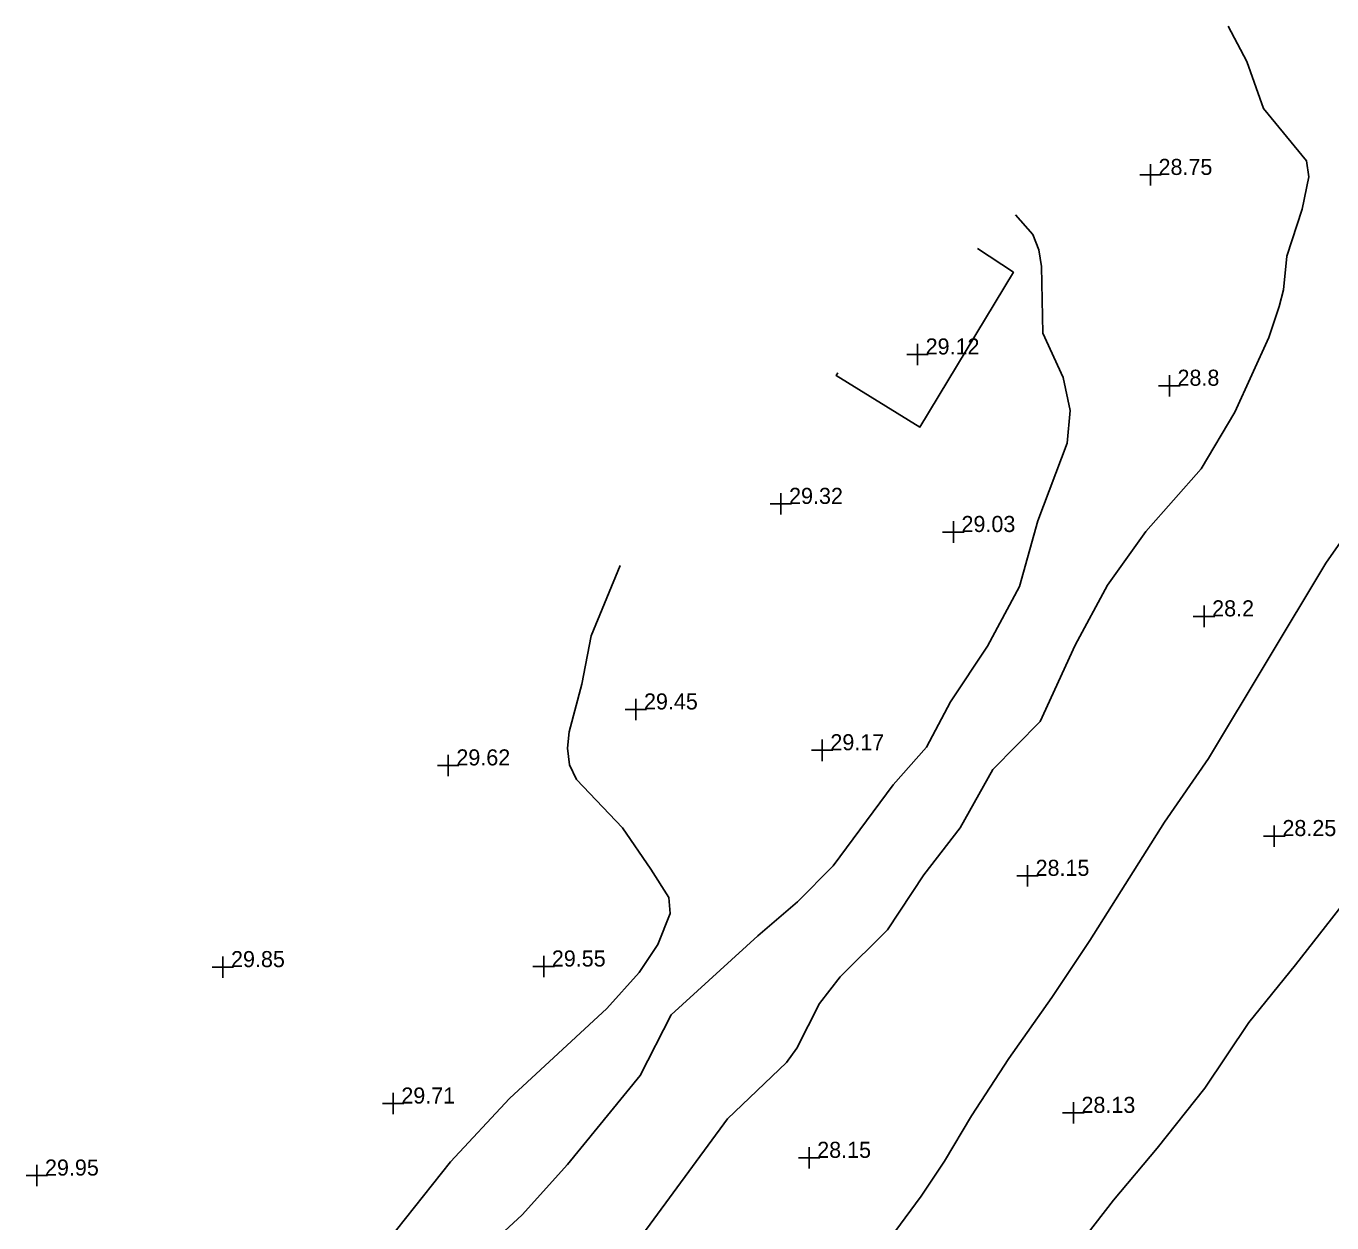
# Model space of a CAD drawing. Extents: x 471511 to 473316, y 4381952 to 4383346.
# Drawn here: x 471655.8 to 471716.7, y 4382152.2 to 4382208 of the extents above; entities that cross this region are included whole.
import ezdxf

# ---------------------------------------------------------------- set-up
doc = ezdxf.new("R2010")
doc.units = 0
doc.header["$LTSCALE"] = 4
doc.header["$MEASUREMENT"] = 0
doc.header["$PDMODE"] = 2
doc.header["$PDSIZE"] = 0.5
doc.layers.get('0').update_dxf_attribs({"linetype": 'CONTINUOUS'})
for name, color, linetype in [('100', 31, 'CONTINUOUS'), ('206', 252, 'CONTINUOUS'), ('411', 12, 'CONTINUOUS'), ('7101', 7, 'CONTINUOUS')]:
    doc.layers.add(name, color=color, linetype=linetype)

# ---------------------------------------------------------------- blocks, each defined once
blk = doc.blocks.new('COTA')
at = {"color": 7}
blk.add_point((0, 0), dxfattribs=at)

msp = doc.modelspace()

# ---------------------------------------------------------------- linework, layer by layer
at = {"layer": '100'}
for points, elevation in [([(471684.329, 4382151.404), (471688.489, 4382157.081), (471691.244, 4382159.713), (471691.719, 4382160.374), (471692.771, 4382162.458), (471693.743, 4382163.707), (471695.946, 4382165.899), (471697.637, 4382168.46), (471699.343, 4382170.65), (471700.854, 4382173.377), (471703.06, 4382175.606), (471704.695, 4382179.172), (471706.204, 4382181.978), (471707.993, 4382184.479), (471710.575, 4382187.398), (471712.138, 4382190.04), (471713.73, 4382193.513), (471714.207, 4382194.972), (471714.418, 4382195.741), (471714.575, 4382197.306), (471715.279, 4382199.503), (471715.592, 4382201.017), (471715.48, 4382201.765), (471713.486, 4382204.202), (471712.697, 4382206.384), (471711.84, 4382208.04)], 28.5), ([(471674.846, 4382148.847), (471678.912, 4382152.604), (471681.028, 4382154.961), (471684.414, 4382159.1), (471685.857, 4382161.939), (471689.901, 4382165.625), (471691.756, 4382167.198), (471693.423, 4382168.887), (471696.206, 4382172.664), (471697.773, 4382174.411), (471698.885, 4382176.536), (471700.614, 4382179.128), (471702.1, 4382181.912), (471702.953, 4382184.972), (471704.333, 4382188.592), (471704.474, 4382190.115), (471704.139, 4382191.662), (471703.193, 4382193.727), (471703.134, 4382196.827), (471703.006, 4382197.607), (471702.719, 4382198.322), (471701.921, 4382199.238)], 29), ([(471670.111, 4382148.206), (471675.578, 4382155.074), (471678.324, 4382158.032), (471682.855, 4382162.223), (471684.372, 4382163.906), (471685.245, 4382165.212), (471685.814, 4382166.654), (471685.749, 4382167.407), (471684.906, 4382168.724), (471683.593, 4382170.659), (471681.451, 4382172.905), (471681.124, 4382173.592), (471681.024, 4382174.37), (471681.102, 4382175.133), (471681.702, 4382177.354), (471682.136, 4382179.608), (471683.488, 4382182.88)], 29.5)]:
    msp.add_lwpolyline(points, dxfattribs=dict(at, elevation=elevation))
at = {"layer": '206'}
for points in [[(471718.773, 4382186.402, 28.197), (471716.389, 4382183.003, 28.197), (471710.914, 4382173.895, 28.197), (471708.865, 4382170.911, 28.197), (471705.385, 4382165.404, 28.197), (471703.617, 4382162.741, 28.342), (471701.606, 4382159.902, 28.371), (471699.862, 4382157.23, 28.371), (471698.604, 4382155.112, 28.371), (471697.512, 4382153.473, 28.371), (471695.333, 4382150.511, 28.371)], [(471705.151, 4382151.568, 27.816), (471706.481, 4382153.286, 27.816), (471708.531, 4382155.71, 27.816), (471710.751, 4382158.508, 27.816), (471712.804, 4382161.572, 27.874), (471714.979, 4382164.266, 27.874), (471716.66, 4382166.414, 27.874), (471717.562, 4382167.599, 27.874)]]:
    msp.add_polyline3d(points, dxfattribs=at)
at = {"layer": '411'}
msp.add_polyline3d([(471700.15, 4382197.667, 28.979), (471701.823, 4382196.566, 29.002), (471697.461, 4382189.341, 29.06), (471693.553, 4382191.754, 28.901), (471693.628, 4382191.879, 28.902)], dxfattribs=at)

# ---------------------------------------------------------------- block references
at = {"layer": '7101'}
for p in [(471708.208, 4382201.1, 28.753), (471697.347, 4382192.727, 29.116), (471709.093, 4382191.268, 28.797), (471690.98, 4382185.759, 29.319), (471699.02, 4382184.448, 29.029), (471710.709, 4382180.515, 28.203), (471684.214, 4382176.174, 29.449), (471692.906, 4382174.271, 29.174), (471675.466, 4382173.564, 29.616), (471713.985, 4382170.269, 28.247), (471702.474, 4382168.415, 28.145), (471664.958, 4382164.158, 29.848), (471679.918, 4382164.187, 29.55), (471672.899, 4382157.796, 29.71), (471704.615, 4382157.361, 28.131), (471692.292, 4382155.265, 28.145), (471656.283, 4382154.438, 29.949)]:
    msp.add_blockref('COTA', p, dxfattribs=at)

# ---------------------------------------------------------------- texts
for s, p in [('28.75', (471708.588, 4382201.1, 28.75)), ('29.12', (471697.727, 4382192.727, 29.12)), ('28.8', (471709.473, 4382191.268, 28.8)), ('29.32', (471691.36, 4382185.759, 29.32)), ('29.03', (471699.4, 4382184.448, 29.03)), ('28.2', (471711.089, 4382180.515, 28.2)), ('29.45', (471684.594, 4382176.174, 29.45)), ('29.17', (471693.286, 4382174.271, 29.17)), ('29.62', (471675.846, 4382173.564, 29.62)), ('28.25', (471714.365, 4382170.269, 28.25)), ('28.15', (471702.854, 4382168.415, 28.15)), ('29.85', (471665.338, 4382164.158, 29.85)), ('29.55', (471680.298, 4382164.187, 29.55)), ('29.71', (471673.279, 4382157.796, 29.71)), ('28.13', (471704.995, 4382157.361, 28.13)), ('28.15', (471692.672, 4382155.265, 28.15)), ('29.95', (471656.663, 4382154.438, 29.95))]:
    msp.add_text(s, height=0.75, dxfattribs=at).set_placement(p)

doc.saveas('drawing.dxf')
